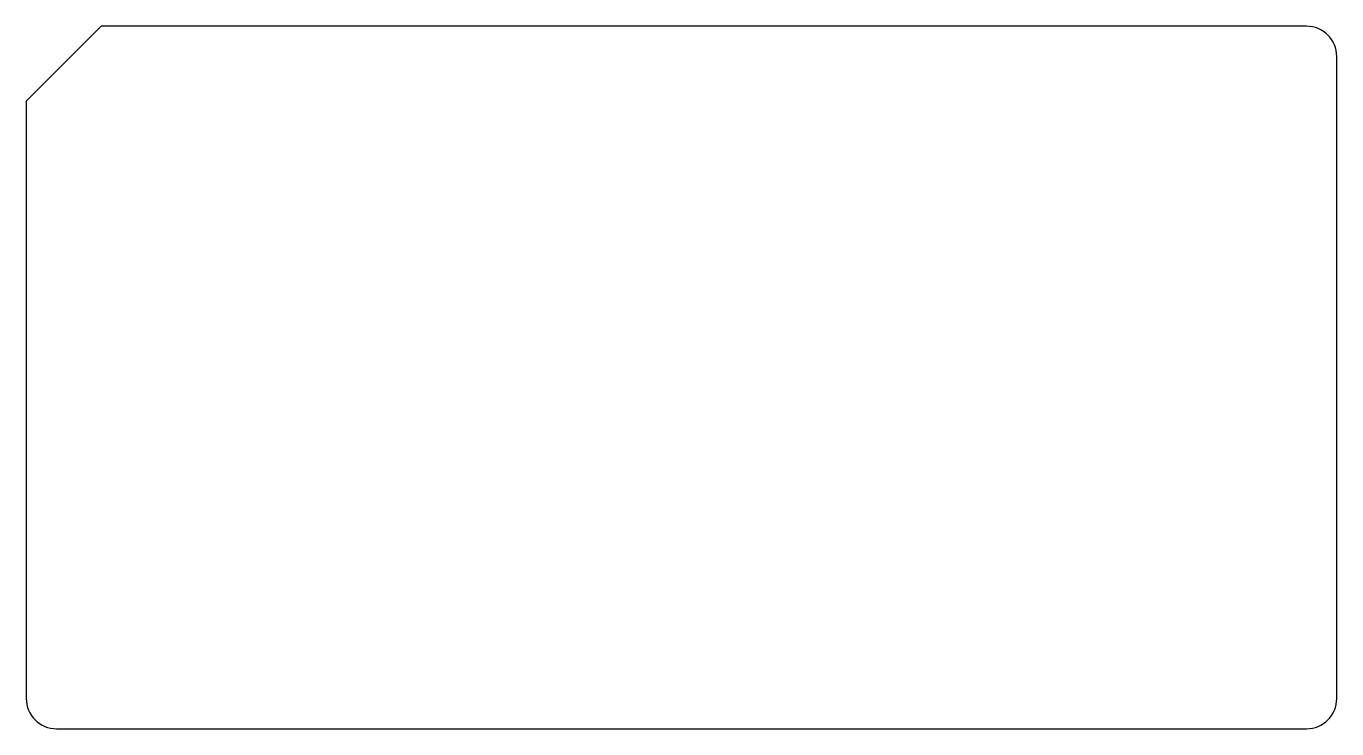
# Model space of a CAD drawing. Extents: x 8 to 5510, y -2929 to 19.
import ezdxf

# ---------------------------------------------------------------- set-up
doc = ezdxf.new("R2010")
doc.units = 0
doc.layers.get('0').update_dxf_attribs({"linetype": 'CONTINUOUS'})

msp = doc.modelspace()

# ---------------------------------------------------------------- linework, layer by layer
at = {"color": 7}
msp.add_lwpolyline([(322.582484, 18.830491), (7.838078, -295.852365), (7.838078, -2801.434575), (8.493393, -2814.495537), (10.417288, -2827.171266), (13.546683, -2839.398262), (17.818509, -2851.113588), (23.169688, -2862.254028), (29.537146, -2872.756646), (36.857802, -2882.558506), (45.068589, -2891.596391), (54.106422, -2899.807082), (63.908234, -2907.127926), (74.410945, -2913.495142), (85.551481, -2918.846357), (97.266768, -2923.118355), (109.493727, -2926.247635), (122.169287, -2928.171544), (135.230368, -2928.826864), (5382.192831, -2928.826864), (5395.253793, -2928.171544), (5407.929522, -2926.247635), (5420.156518, -2923.118355), (5431.871562, -2918.846357), (5443.012284, -2913.495142), (5453.514902, -2907.127926), (5463.316762, -2899.807082), (5472.354364, -2891.596391), (5480.565338, -2882.558506), (5487.8859, -2872.756646), (5494.253398, -2862.254028), (5499.604331, -2851.113588), (5503.876329, -2839.398262), (5507.005609, -2827.171266), (5508.929518, -2814.495537), (5509.584838, -2801.434575), (5509.584838, -108.561517), (5508.929518, -95.500555), (5507.005609, -82.824826), (5503.876329, -70.59783), (5499.604331, -58.882786), (5494.253398, -47.742064), (5487.8859, -37.239446), (5480.565338, -27.437586), (5472.354364, -18.399984), (5463.316762, -10.18901), (5453.514902, -2.868448), (5443.012284, 3.499051), (5431.871562, 8.849984), (5420.156518, 13.121982), (5407.929522, 16.251262), (5395.253793, 18.175171), (5382.192831, 18.830491), (322.582484, 18.830491)], close=True, dxfattribs=at)

doc.saveas('drawing.dxf')
